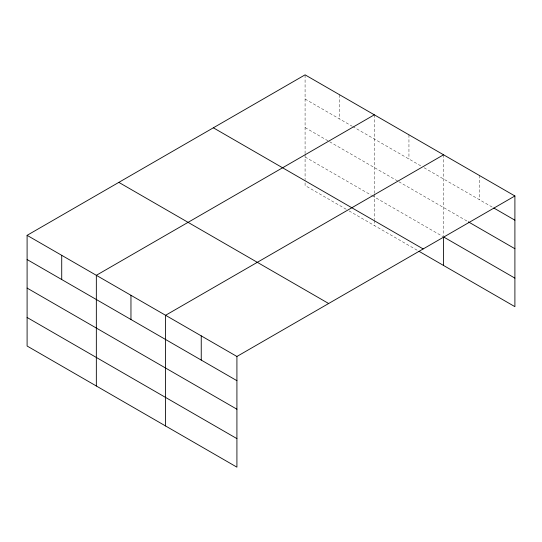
<?xml version="1.0" encoding="UTF-8"?>
<svg xmlns="http://www.w3.org/2000/svg" width="542" height="542" viewBox="0 0 542 542"><rect width="100%" height="100%" fill="white"/><g stroke="black" fill="none" stroke-linecap="round" stroke-linejoin="round"><path stroke-width="0.41" stroke-dasharray="2.71 2.03" d="M305.085 153.63L305.085 74.843M305.085 99.05L351.968 126.117M352.686 126.53L421.202 166.089M424.088 167.756L492.332 207.159M305.085 127.587L328.886 141.326M329.611 141.747L398.126 181.306M398.844 181.719L467.583 221.407M305.085 156.99L371.439 195.303M372.164 195.716L442.841 236.522M346.196 209.266L305.085 185.527L305.085 180.493M349.082 210.926L417.597 250.485M479.23 175.384L479.23 199.592M443.566 154.788L443.566 236.102M408.946 134.802L408.946 159.009M374.326 114.816L374.326 193.602M374.326 194.442L374.326 219.625M374.326 220.465L374.326 225.506M339.705 94.83L339.705 119.037M305.085 154.47L305.085 179.653"/><path stroke-width="0.81" d="M514.9 195.98L305.085 74.843L27.1 235.336L27.1 346.02L236.915 467.157L236.915 356.473L514.9 195.98L514.9 306.664L419.041 251.319M374.326 114.816L96.34 275.309L96.34 385.999M443.566 154.788L165.574 315.288L165.574 425.971M493.789 207.999L514.9 220.188M468.315 221.827L514.9 248.724M514.9 278.127L443.566 236.942L443.566 265.478M213.352 127.804L423.166 248.941M118.834 182.376L328.648 303.506M27.1 235.336L236.915 356.473M27.1 259.543L236.915 380.68M27.1 288.08L236.915 409.217M27.1 317.483L236.915 438.62M201.245 335.877L201.245 360.084M130.961 295.295L130.961 319.509M61.72 255.323L61.72 279.53"/></g></svg>
